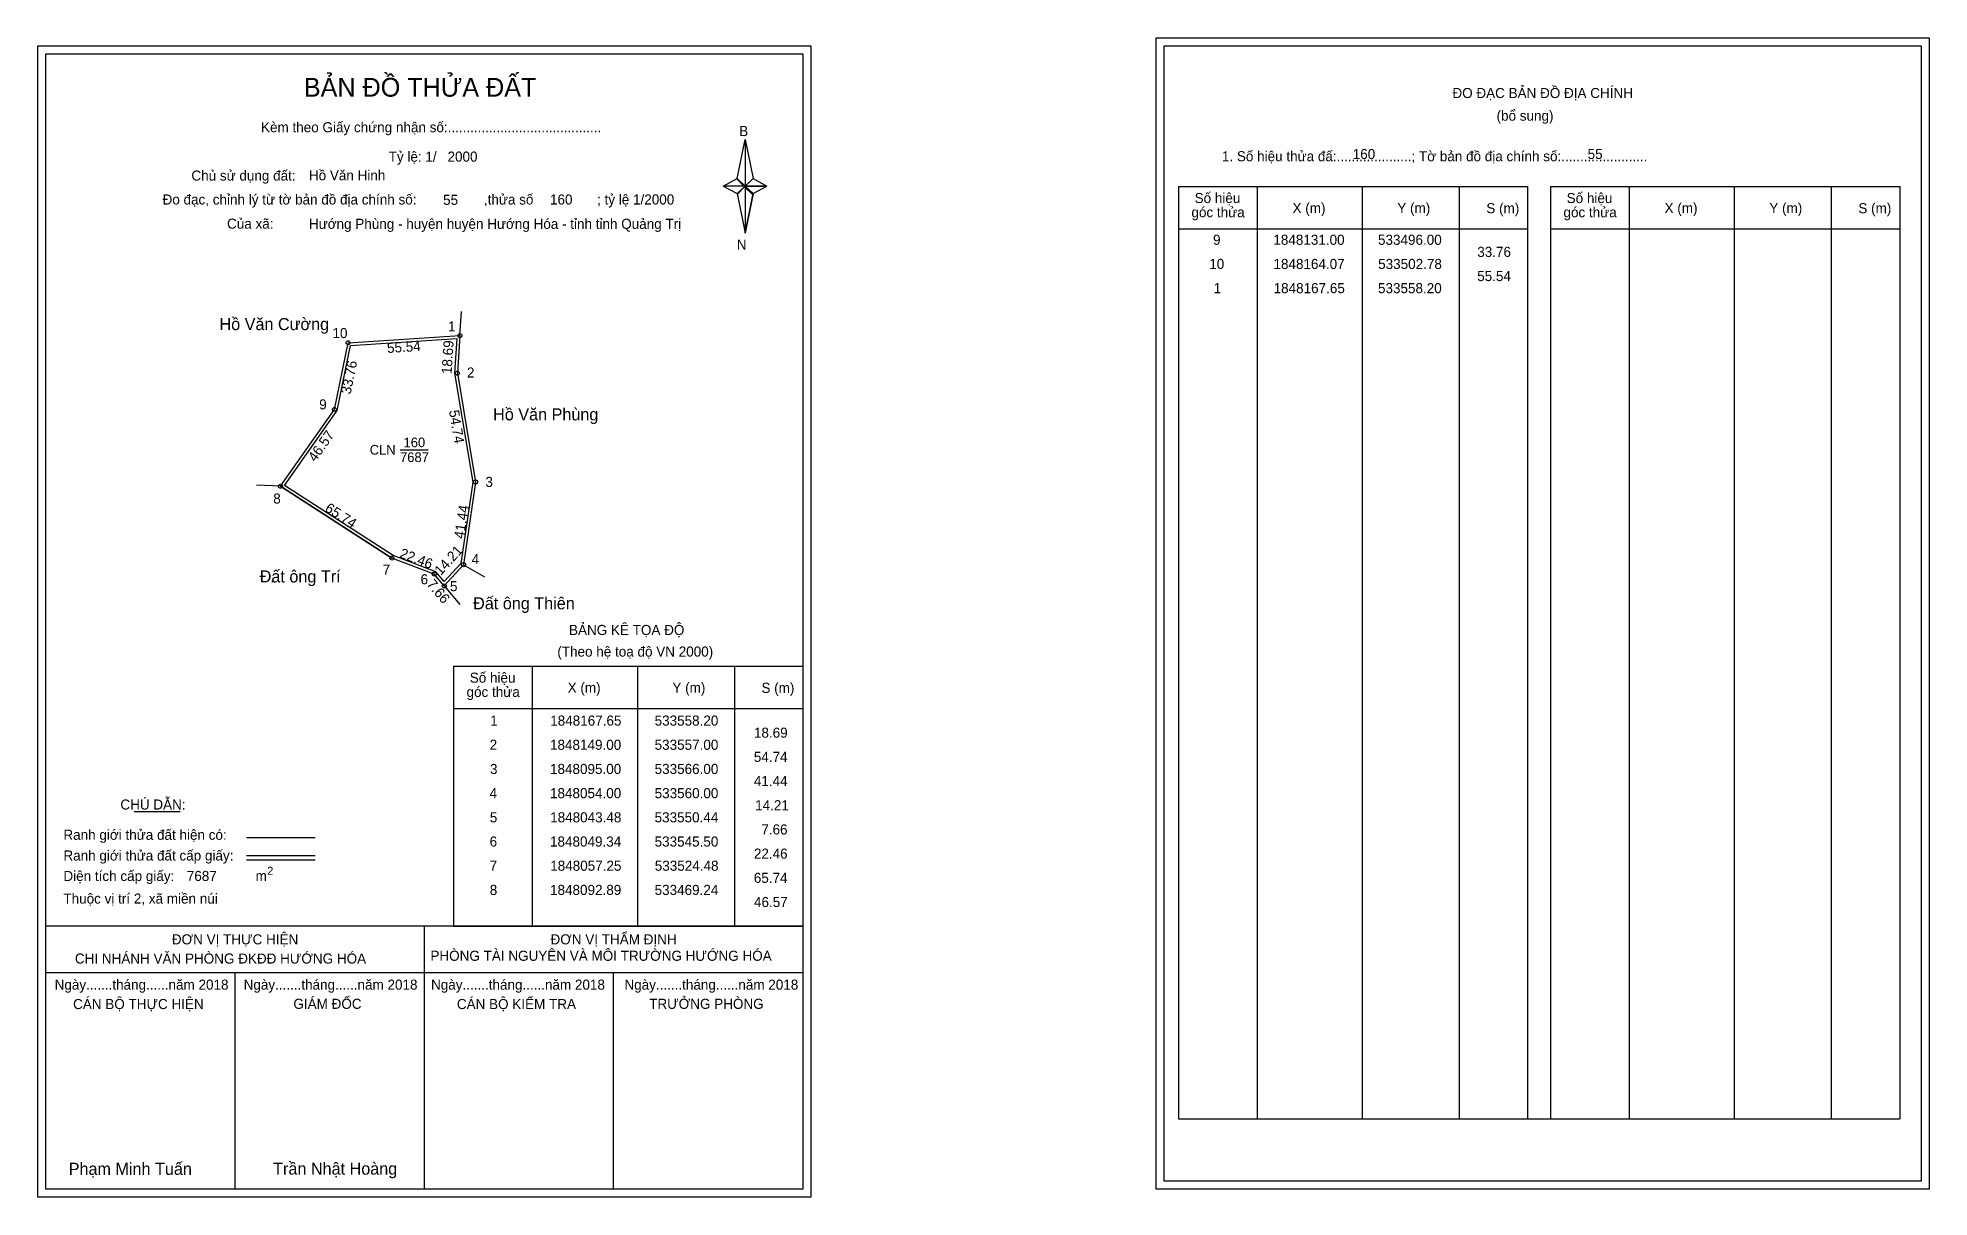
# Model space of a CAD drawing. Extents: x 533349 to 534287, y 1847740 to 1848315.
import ezdxf

# ---------------------------------------------------------------- set-up
doc = ezdxf.new("R2010")
doc.units = 0
for name, color, linetype in [('Level 1', 7, 'Continuous'), ('Level 10', 7, 'Continuous'), ('Level 11', 7, 'Continuous'), ('Level 13', 7, 'Continuous'), ('Level 27', 7, 'Continuous'), ('Level 3', 7, 'Continuous'), ('Level 36', 7, 'Continuous'), ('Level 49', 7, 'Continuous'), ('Level 53', 7, 'Continuous'), ('Level 55', 7, 'Continuous'), ('Level 6', 7, 'Continuous'), ('Level 60', 7, 'Continuous'), ('Level 63', 7, 'Continuous'), ('Level 9', 7, 'Continuous')]:
    doc.layers.add(name, color=color, linetype=linetype)

msp = doc.modelspace()

# ---------------------------------------------------------------- linework, layer by layer
at = {"layer": 'Level 1'}
for p, q in [((533352.88, 1848307.37), (533352.88, 1848307.37)), ((533907.52, 1848311.37), (533907.52, 1848311.37)), ((533695.72, 1848245.61), (533699.66, 1848264.89)), ((533699.66, 1848264.89), (533699.66, 1848241.84)), ((533699.66, 1848264.89), (533703.59, 1848245.61)), ((533688.83, 1848241.84), (533695.72, 1848245.61)), ((533695.72, 1848245.61), (533699.66, 1848241.84)), ((533699.36, 1848241.4), (533695.72, 1848245.17)), ((533699.66, 1848241.84), (533695.72, 1848238.16)), ((533699.36, 1848241.4), (533695.72, 1848237.72)), ((533695.72, 1848237.72), (533699.36, 1848241.4)), ((533703.3, 1848245.17), (533699.36, 1848241.4)), ((533699.36, 1848241.4), (533703.3, 1848245.17)), ((533703.3, 1848237.72), (533699.36, 1848241.4)), ((533703.59, 1848245.61), (533699.66, 1848241.84)), ((533699.66, 1848241.84), (533699.66, 1848218.44)), ((533699.66, 1848241.84), (533710.48, 1848241.84)), ((533699.66, 1848241.84), (533703.59, 1848238.16)), ((533703.59, 1848238.16), (533710.48, 1848241.84)), ((533914.59, 1848241.66), (534087.79, 1848241.66)), ((533953.77, 1847779.13), (533953.77, 1848241.66)), ((534005.91, 1847779.13), (534005.91, 1848241.66)), ((534053.86, 1848241.66), (534053.86, 1847779.13)), ((534087.79, 1848241.66), (534087.79, 1847779.13)), ((534099.1, 1848241.66), (534272.31, 1848241.66)), ((534138.28, 1847779.13), (534138.28, 1848241.66)), ((534190.43, 1847779.13), (534190.43, 1848241.66)), ((534238.37, 1848241.66), (534238.37, 1847779.13)), ((534272.31, 1848241.66), (534272.31, 1847779.13)), ((533695.72, 1848238.16), (533699.66, 1848218.44)), ((533703.59, 1848238.16), (533699.66, 1848218.44)), ((533914.59, 1848220.61), (534087.79, 1848220.61)), ((534099.1, 1848220.61), (534272.31, 1848220.61)), ((533555.07, 1848003.72), (533728.27, 1848003.72)), ((533594.25, 1847874.67), (533594.25, 1848003.72)), ((533646.39, 1847874.67), (533646.39, 1848003.72)), ((533694.34, 1848003.72), (533694.34, 1847874.67)), ((533555.07, 1847982.66), (533728.27, 1847982.66)), ((533396.71, 1847931.5), (533419.52, 1847931.5)), ((533452.44, 1847918.7), (533486.47, 1847918.7)), ((533452.44, 1847909.8), (533486.47, 1847909.8)), ((533452.44, 1847907.61), (533486.47, 1847907.61)), ((533566.53, 1847874.67), (533352.87, 1847874.67)), ((533728.27, 1847874.67), (533518.59, 1847874.67)), ((533540.57, 1847744.22), (533540.57, 1847874.67)), ((533555.07, 1847874.66), (533728.27, 1847874.66)), ((533728.27, 1847851.57), (533352.87, 1847851.57)), ((533446.72, 1847744.22), (533446.72, 1847851.57)), ((533634.42, 1847744.22), (533634.42, 1847851.57)), ((533914.59, 1847779.13), (534272.31, 1847779.13)), ((533728.27, 1847744.22), (533728.27, 1847744.22)), ((534282.92, 1847748.22), (534282.92, 1847748.22))]:
    msp.add_line(p, q, dxfattribs=at)
for points in [[(533695.72, 1848245.61), (533699.66, 1848264.89), (533699.66, 1848241.84)], [(533688.83, 1848241.84), (533695.72, 1848238.16), (533699.66, 1848241.84)], [(533699.66, 1848241.84), (533703.59, 1848245.61), (533710.48, 1848241.84)], [(533699.66, 1848241.84), (533699.66, 1848218.44), (533703.59, 1848238.16)]]:
    msp.add_lwpolyline(points, close=True, dxfattribs=at)
at = {"layer": 'Level 10'}
for p, q in [((533469.24, 1848092.89), (533524.48, 1848057.25)), ((533550.44, 1848043.48), (533545.5, 1848049.34))]:
    msp.add_line(p, q, dxfattribs=at)
for points in [[(533550.44, 1848043.48), (533545.5, 1848049.34), (533524.48, 1848057.25), (533469.24, 1848092.89), (533496, 1848131), (533502.78, 1848164.07), (533558.2, 1848167.65), (533557, 1848149), (533566, 1848095), (533560, 1848054)], [(533550.48, 1848045.61), (533546.33, 1848050.52), (533525.11, 1848058.51), (533471.22, 1848093.28), (533497.31, 1848130.43), (533503.94, 1848162.74), (533556.7, 1848166.15), (533555.59, 1848148.93), (533564.58, 1848094.99), (533558.68, 1848054.63)]]:
    msp.add_lwpolyline(points, close=True, dxfattribs=at)
at = {"layer": 'Level 11'}
for centre in [(533558.2, 1848167.65), (533502.78, 1848164.07), (533557, 1848149), (533496, 1848131), (533469.24, 1848092.89), (533566, 1848095), (533524.48, 1848057.25), (533560, 1848054), (533545.5, 1848049.34), (533550.44, 1848043.48), (533550.44, 1848043.48)]:
    msp.add_circle(centre, 1, dxfattribs=at)
at = {"layer": 'Level 27'}
for p, q in [((533558.2, 1848167.65), (533558.98, 1848179.62)), ((533469.24, 1848092.89), (533457.26, 1848093.5)), ((533560, 1848054), (533570.34, 1848047.91)), ((533550.44, 1848043.48), (533558.18, 1848034.31))]:
    msp.add_line(p, q, dxfattribs=at)
at = {"layer": 'Level 3'}
for p, q in [((533914.59, 1848241.66), (533914.59, 1847779.13)), ((534099.1, 1848241.66), (534099.1, 1847779.13)), ((533555.07, 1848003.72), (533555.07, 1847874.67))]:
    msp.add_line(p, q, dxfattribs=at)
at = {"layer": 'Level 63'}
for points in [[(533348.87, 1848311.37), (533732.27, 1848311.37), (533732.27, 1847740.22), (533348.87, 1847740.22)], [(533352.87, 1848307.37), (533728.27, 1848307.37), (533728.27, 1847744.22), (533352.87, 1847744.22)], [(533903.53, 1848315.37), (534286.93, 1848315.37), (534286.93, 1847744.22), (533903.53, 1847744.22)], [(533907.53, 1848311.37), (534282.93, 1848311.37), (534282.93, 1847748.22), (533907.53, 1847748.22)]]:
    msp.add_lwpolyline(points, close=True, dxfattribs=at)
at = {"layer": 'Level 9'}
msp.add_line((533528.52, 1848110.99), (533542.4, 1848110.99), dxfattribs=at)

# ---------------------------------------------------------------- texts
at = {"layer": 'Level 1'}
for s, height, p in [('BẢN ĐỒ THỬA ĐẤT', 9.3313, (533480.81, 1848286.18)), ('ĐO ĐẠC BẢN ĐỒ ĐỊA CHÍNH', 5, (534050.48, 1848285.49)), ('(bổ sung)', 5, (534072.36, 1848274.25)), ('Kèm theo Giấy chứng nhận số:.........................................', 5, (533459.57, 1848268.52)), ('B', 5, (533696.74, 1848266.64)), ('1. Số hiệu thửa đấ:....................; Tờ bản đồ địa chính số:.......................', 5, (533936.14, 1848254.13)), ('Chủ sử dụng đất:', 5, (533425.05, 1848244.54)), ('Đo đạc, chỉnh lý từ tờ bản đồ địa chính số:                  ,thửa số                 ; tỷ lệ 1/2000', 5, (533410.74, 1848232.68)), ('Số hiệu', 5, (533922.62, 1848233.4)), ('X (m)', 5, (533971.18, 1848228.45)), ('Y (m)', 5, (534023.14, 1848228.45)), ('S (m)', 5, (534067.29, 1848228.35)), ('Số hiệu', 5, (534107.14, 1848233.4)), ('X (m)', 5, (534155.7, 1848228.45)), ('Y (m)', 5, (534207.65, 1848228.45)), ('S (m)', 5, (534251.81, 1848228.35)), ('Của xã:', 5, (533442.73, 1848220.68)), ('góc thửa', 5, (533921.03, 1848226.34)), ('góc thửa', 5, (534105.55, 1848226.34)), ('N', 5, (533695.54, 1848210.3)), ('BẢNG KÊ TỌA ĐỘ', 5, (533612.33, 1848019.12)), ('(Theo hệ toạ độ VN 2000)', 5, (533606.53, 1848008.4)), ('Số hiệu', 5, (533563.1, 1847995.45)), ('góc thửa', 5, (533561.51, 1847988.39)), ('X (m)', 5, (533611.66, 1847990.5)), ('Y (m)', 5, (533663.61, 1847990.5)), ('S (m)', 5, (533707.77, 1847990.4)), ('CHÚ DẪN:', 5, (533389.83, 1847932.51)), ('Ranh giới thửa đất hiện có:', 5, (533361.57, 1847917.51)), ('Ranh giới thửa đất cấp giấy:', 5, (533361.57, 1847907.23)), ('2', 4, (533462.68, 1847900.14)), ('Diện tích cấp giấy:', 5, (533361.57, 1847897.07)), ('m', 5, (533456.88, 1847897.12)), ('Thuộc vị trí 2, xã miền núi', 5, (533361.57, 1847885.87)), ('ĐƠN VỊ THỰC HIỆN', 5, (533415.34, 1847865.63)), ('ĐƠN VỊ THẨM ĐỊNH', 5, (533603.15, 1847865.63)), ('CHI NHÁNH VĂN PHÒNG ĐKĐĐ HƯỚNG HÓA', 5, (533367.26, 1847856.11)), ('PHÒNG TÀI NGUYÊN VÀ MÔI TRƯỜNG HƯỚNG HÓA', 5, (533543.6, 1847857.49)), ('Ngày.......tháng......năm 2018', 5, (533357.21, 1847843.16)), ('Ngày.......tháng......năm 2018', 5, (533450.95, 1847843.16)), ('Ngày.......tháng......năm 2018', 5, (533543.9, 1847843.16)), ('Ngày.......tháng......năm 2018', 5, (533639.82, 1847843.16)), ('CÁN BỘ THỰC HIỆN', 5, (533366.37, 1847833.53)), ('GIÁM ĐỐC', 5, (533475.64, 1847833.65)), ('CÁN BỘ KIỂM TRA', 5, (533556.72, 1847833.53)), ('TRƯỞNG PHÒNG', 5, (533652.1, 1847833.65)), ('Phạm Minh Tuấn', 6, (533364.19, 1847751.3)), ('Trần Nhật Hoàng', 6, (533465.58, 1847751.4))]:
    msp.add_text(s, height=height, dxfattribs=at).set_placement(p)
at = {"layer": 'Level 11'}
msp.add_text('Tỷ lệ: 1/', height=5, dxfattribs=at).set_placement((533522.89, 1848253.9))
at = {"layer": 'Level 13'}
for s, p in [('CLN', (533513.49, 1848108.59)), ('160', (533530.27, 1848112.27)), ('7687', (533528.53, 1848104.91))]:
    msp.add_text(s, height=4.8, dxfattribs=at).set_placement(p)
at = {"layer": 'Level 36'}
for p in [(533581.36, 1848125.58), (533464.14, 1848045.18)]:
    msp.add_text('.', height=6, dxfattribs=at).set_placement(p)
at = {"layer": 'Level 49'}
for s, rotation, p in [('55.54', 3.69604, (533522.22, 1848158.97)), ('18.69', 86.31848, (533554.08, 1848148.42)), ('33.76', 78.41379, (533503.98, 1848138.29)), ('54.74', 279.46232, (533552.79, 1848130.33)), ('46.57', 54.92432, (533486.58, 1848104.64)), ('65.74', 327.17051, (533490.85, 1848080.85)), ('41.44', 81.67435, (533560.23, 1848066.64)), ('22.46', 339.37827, (533527.91, 1848057.67)), ('14.21', 47.73716, (533548.75, 1848048.36)), ('7.66', 310.131, (533541.46, 1848044.18))]:
    msp.add_text(s, height=5, rotation=rotation, dxfattribs=at).set_placement(p)
at = {"layer": 'Level 53'}
for s, p in [('9', (533931.74, 1848212.69)), ('1848131.00', (533961.67, 1848212.69)), ('533496.00', (534013.56, 1848212.69)), ('10', (533929.87, 1848200.69)), ('1848164.07', (533961.71, 1848200.69)), ('533502.78', (534013.64, 1848200.69)), ('33.76', (534062.79, 1848206.69)), ('55.54', (534062.76, 1848194.69)), ('1', (533932.03, 1848188.69)), ('1848167.65', (533961.79, 1848188.69)), ('533558.20', (534013.56, 1848188.69)), ('1', (533573.26, 1847974.16)), ('1848167.65', (533603.01, 1847974.16)), ('533558.20', (533654.79, 1847974.16)), ('18.69', (533704.05, 1847968.16)), ('2', (533572.96, 1847962.16)), ('1848149.00', (533602.9, 1847962.16)), ('533557.00', (533654.79, 1847962.16)), ('54.74', (533703.99, 1847956.16)), ('3', (533573.12, 1847950.16)), ('1848095.00', (533602.9, 1847950.16)), ('533566.00', (533654.79, 1847950.16)), ('4', (533572.94, 1847938.16)), ('1848054.00', (533602.9, 1847938.16)), ('533560.00', (533654.79, 1847938.16)), ('41.44', (533703.99, 1847944.16)), ('14.21', (533704.64, 1847932.16)), ('5', (533573.05, 1847926.16)), ('1848043.48', (533602.98, 1847926.16)), ('533550.44', (533654.78, 1847926.16)), ('7.66', (533707.71, 1847920.16)), ('6', (533572.95, 1847914.16)), ('1848049.34', (533602.9, 1847914.16)), ('533545.50', (533654.79, 1847914.16)), ('22.46', (533704.02, 1847908.16)), ('7', (533572.97, 1847902.16)), ('1848057.25', (533603.01, 1847902.16)), ('533524.48', (533654.87, 1847902.16)), ('8', (533573.02, 1847890.16)), ('1848092.89', (533602.93, 1847890.16)), ('533469.24', (533654.78, 1847890.16)), ('65.74', (533703.99, 1847896.16)), ('46.57', (533704.07, 1847884.16))]:
    msp.add_text(s, height=5, dxfattribs=at).set_placement(p)
at = {"layer": 'Level 55'}
for s, height, p in [('212', 0.22, (533557.96, 1848167.43)), ('213', 0.22, (533557.97, 1848167.43)), ('212', 0.22, (533557.96, 1848167.43)), ('1', 0.8, (533557.98, 1848167.65)), ('10', 0.8, (533502.21, 1848164.07)), ('212', 0.22, (533502.54, 1848163.85)), ('212', 0.22, (533502.54, 1848163.85)), ('2', 0.8, (533556.73, 1848149)), ('213', 0.22, (533556.77, 1848148.78)), ('9', 0.8, (533495.73, 1848131)), ('212', 0.22, (533495.76, 1848130.78)), ('212', 0.22, (533495.76, 1848130.78)), ('8', 0.8, (533468.98, 1848092.89)), ('212', 0.22, (533469, 1848092.67)), ('212', 0.22, (533469, 1848092.67)), ('0', 0.22, (533469.16, 1848092.67)), ('0', 0.22, (533469.16, 1848092.67)), ('213', 0.22, (533565.77, 1848094.78)), ('3', 0.8, (533565.75, 1848095)), ('7', 0.8, (533524.21, 1848057.25)), ('0', 0.22, (533524.4, 1848057.03)), ('0', 0.22, (533524.4, 1848057.03)), ('4', 0.8, (533559.72, 1848054)), ('213', 0.22, (533559.77, 1848053.78)), ('0', 0.22, (533559.92, 1848053.78)), ('6', 0.8, (533545.23, 1848049.34)), ('0', 0.22, (533545.42, 1848049.12)), ('0', 0.22, (533545.42, 1848049.12)), ('5', 0.8, (533550.18, 1848043.48)), ('0', 0.22, (533550.36, 1848043.26)), ('0', 0.22, (533550.36, 1848043.26)), ('0', 0.22, (533550.36, 1848043.26))]:
    msp.add_text(s, height=height, dxfattribs=at).set_placement(p)
at = {"layer": 'Level 6'}
for s, p in [('160', (534001.04, 1848255.21)), ('55', (534117.53, 1848255.25)), ('2000', (533552.08, 1848253.94)), ('Hồ Văn Hinh', (533483.32, 1848244.67)), ('55', (533549.87, 1848232.5)), ('160', (533602.91, 1848232.66)), ('Hướng Phùng - huyện huyện Hướng Hóa - tỉnh tỉnh Quảng Trị', (533483.35, 1848220.59)), ('7687', (533422.76, 1847897.08))]:
    msp.add_text(s, height=5, dxfattribs=at).set_placement(p)
at = {"layer": 'Level 60'}
for s, p in [('Hồ Văn Cường', (533438.98, 1848170.37)), ('Hồ Văn Phùng', (533574.69, 1848125.58)), ('Đất ông Trí', (533458.92, 1848045.18)), ('Đất ông Thiên', (533564.78, 1848031.86))]:
    msp.add_text(s, height=6, dxfattribs=at).set_placement(p)
at = {"layer": 'Level 9'}
for s, p in [('10', (533495.01, 1848166.4)), ('1', (533552.28, 1848169.68)), ('2', (533561.7, 1848146.82)), ('9', (533488.43, 1848131.03)), ('3', (533570.86, 1848092.56)), ('8', (533465.64, 1848084.3)), ('7', (533519.92, 1848049.03)), ('4', (533564.05, 1848054.27)), ('6', (533538.7, 1848044.27)), ('5', (533553.29, 1848040.86))]:
    msp.add_text(s, height=5, dxfattribs=at).set_placement(p)

doc.saveas('drawing.dxf')
